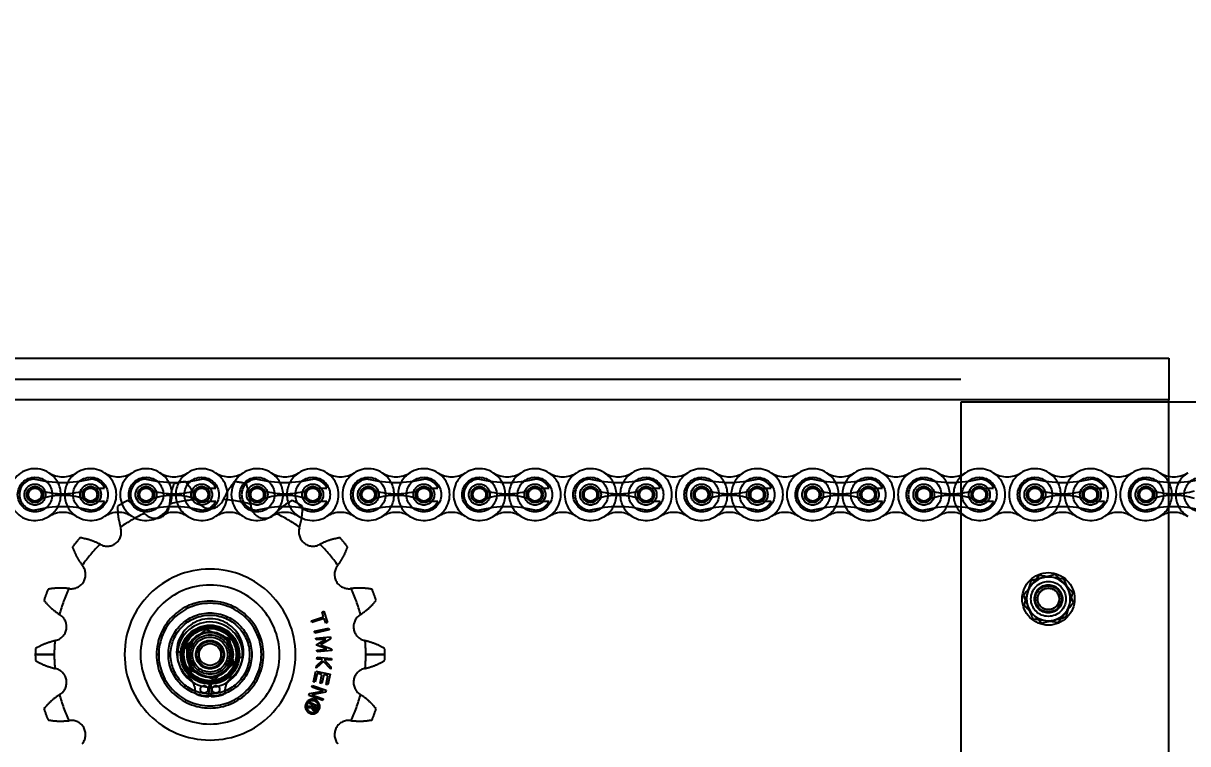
# Model space of a CAD drawing. Header units: metres. Extents: x 0 to 63075, y 0 to 44550.
# Drawn here: x 38016 to 38282.2, y 35178.2 to 35342.9 of the extents above; entities that cross this region are included whole.
import ezdxf

# ---------------------------------------------------------------- set-up
doc = ezdxf.new("R2010")
doc.units = ezdxf.units.M
doc.header["$LTSCALE"] = 75
doc.linetypes.add('HIDDEN2', pattern=[4.7625, 3.175, -1.5875])
for name, color, linetype in [('18_COTAS', 7, 'Continuous'), ('SDM', 7, 'Continuous'), ('SL4', 4, 'Continuous'), ('ST1', 7, 'HIDDEN2')]:
    doc.layers.add(name, color=color, linetype=linetype)
doc.styles.add('ROMANS', font='ROMANS.SHX')
doc.dimstyles.new('75___1-75', dxfattribs={"dimscale": 75, "dimtxt": 2.5, "dimasz": 2, "dimexe": 1.5, "dimexo": 1, "dimgap": 0.5, "dimtad": 1, "dimdec": 0, "dimzin": 12, "dimtxsty": 'ROMANS', "dimcen": 0, "dimclrd": 256, "dimclre": 256, "dimclrt": 3, "dimazin": 3, "dimtfac": 1, "dimtdec": 0, "dimtmove": 0, "dimatfit": 0, "dimfxl": 1, "dimlwd": -1, "dimlwe": -1, "dimarcsym": 0})

# ---------------------------------------------------------------- blocks, each defined once
blk = doc.blocks.new('*D31')
at = {"layer": 'Defpoints', "color": 0, "transparency": 16777216}
for p in [(37273.13, 35690.51), (37273.13, 35271.03), (41947.61, 35271.03)]:
    blk.add_point(p, dxfattribs=at)
at = {"layer": 'SDM', "transparency": 16777216}
for p, q in [((37273.13, 35346.03), (37273.13, 35803.01)), ((41947.61, 35346.03), (41947.61, 35803.01)), ((41797.61, 35690.51), (37423.13, 35690.51))]:
    blk.add_line(p, q, dxfattribs=at)
for points in [[(37423.13, 35715.51), (37423.13, 35665.51), (37273.13, 35690.51)], [(41797.61, 35715.51), (41797.61, 35665.51), (41947.61, 35690.51)]]:
    blk.add_solid(points, dxfattribs=at)
at = {"layer": 'SDM', "color": 3, "transparency": 16777216, "insert": (39610.37, 35821.76), "char_height": 187.5, "attachment_point": 5, "style": 'ROMANS'}
blk.add_mtext('4674', dxfattribs=at)
blk = doc.blocks.new('*D32')
at = {"layer": '18_COTAS', "transparency": 16777216}
for p, q in [((37273.13, 35346.03), (37273.13, 36814.27)), ((39025.01, 36776.77), (39025.01, 36814.27)), ((37423.13, 36701.77), (38875.01, 36701.77))]:
    blk.add_line(p, q, dxfattribs=at)
for points in [[(37423.13, 36726.77), (37423.13, 36676.77), (37273.13, 36701.77)], [(38875.01, 36726.77), (38875.01, 36676.77), (39025.01, 36701.77)]]:
    blk.add_solid(points, dxfattribs=at)
at = {"layer": 'Defpoints', "color": 0, "transparency": 16777216}
for p in [(39025.01, 36701.77), (39025.01, 36701.77), (37273.13, 35271.03)]:
    blk.add_point(p, dxfattribs=at)
at = {"layer": '18_COTAS', "color": 3, "transparency": 16777216, "insert": (38149.07, 36833.02), "char_height": 187.5, "attachment_point": 5, "style": 'ROMANS'}
blk.add_mtext('1752', dxfattribs=at)
blk = doc.blocks.new('A$C6e6623c1')
at = {"layer": 'SL4'}
for p, q in [((285.02, 1725.35), (1004.76, 1725.35)), ((1004.76, 1725.35), (1004.76, 1715.82)), ((1004.76, 1715.82), (296.87, 1715.82)), ((957.26, 1715.35), (957.26, 1486.11)), ((1057.26, 1715.35), (957.26, 1715.35)), ((1004.76, 1715.35), (1004.76, 1715.82)), ((975.12, 1675.71), (973.33, 1673.44)), ((980.83, 1674.89), (977.98, 1675.3)), ((979.41, 1664.99), (981.19, 1667.26)), ((973.69, 1665.81), (976.55, 1665.4)), ((780.21, 1659.68), (782.45, 1661.5)), ((784.69, 1663.32), (787.38, 1662.29)), ((791, 1655.56), (788.76, 1653.74)), ((786.52, 1651.92), (783.82, 1652.95))]:
    blk.add_line(p, q, dxfattribs=at)
for radius in [6, 3, 2.5]:
    blk.add_circle((785.6, 1657.62), radius, dxfattribs=at)
for centre, start, end in [((977.26, 1670.35), 81.7868, 141.7868), ((977.26, 1670.35), 21.7868, 81.7868), ((977.26, 1670.35), 141.7868, 201.7868), ((977.26, 1670.35), 321.7868, 21.7868), ((977.26, 1670.35), 201.7868, 261.7868), ((977.26, 1670.35), 261.7868, 321.7868), ((785.6, 1657.62), 129.1229, 189.1229), ((785.6, 1657.62), 69.1229, 129.1229), ((785.6, 1657.62), 9.1229, 69.1229), ((785.6, 1657.62), 189.1229, 249.1229), ((785.6, 1657.62), 309.1229, 9.1229), ((785.6, 1657.62), 249.1229, 309.1229)]:
    blk.add_arc(centre, 5, start, end, dxfattribs=at)
for points, knots in [([(977.98, 1675.3), (977.91, 1675.31), (976.94, 1675.45), (976, 1675.58), (975.12, 1675.71)], [0, 0, 0, 0, 0.070201, 1, 1, 1, 1]), ([(981.91, 1672.21), (981.82, 1672.42), (981.46, 1673.32), (981.11, 1674.21), (980.83, 1674.89)], [0, 0, 0, 0, 0.231849, 1, 1, 1, 1]), ([(973.33, 1673.44), (973.29, 1673.39), (972.69, 1672.62), (972.1, 1671.87), (971.55, 1671.17)], [0, 0, 0, 0, 0.070201, 1, 1, 1, 1]), ([(982.98, 1669.53), (982.9, 1669.71), (982.55, 1670.58), (982.19, 1671.49), (981.91, 1672.21)], [0, 0, 0, 0, 0.211001, 1, 1, 1, 1]), ([(971.55, 1671.17), (971.82, 1670.5), (972.17, 1669.61), (972.54, 1668.7), (972.62, 1668.49)], [0, 0, 0, 0, 0.7681507, 1, 1, 1, 1]), ([(981.19, 1667.26), (981.23, 1667.31), (981.84, 1668.08), (982.43, 1668.83), (982.98, 1669.53)], [0, 0, 0, 0, 0.070201, 1, 1, 1, 1]), ([(972.62, 1668.49), (972.91, 1667.78), (973.27, 1666.87), (973.62, 1666), (973.69, 1665.81)], [0, 0, 0, 0, 0.788999, 1, 1, 1, 1]), ([(976.55, 1665.4), (976.62, 1665.39), (977.58, 1665.25), (978.53, 1665.12), (979.41, 1664.99)], [0, 0, 0, 0, 0.0702006, 1, 1, 1, 1]), ([(782.45, 1661.5), (782.5, 1661.54), (783.26, 1662.16), (784, 1662.76), (784.69, 1663.32)], [0, 0, 0, 0, 0.0702006, 1, 1, 1, 1]), ([(787.38, 1662.29), (787.45, 1662.27), (788.36, 1661.92), (789.25, 1661.58), (790.08, 1661.26)], [0, 0, 0, 0, 0.070201, 1, 1, 1, 1]), ([(790.54, 1658.41), (790.5, 1658.67), (790.34, 1659.64), (790.19, 1660.58), (790.08, 1661.26)], [0, 0, 0, 0, 0.2686336, 1, 1, 1, 1]), ([(780.67, 1656.83), (780.62, 1657.09), (780.47, 1658.05), (780.32, 1658.99), (780.21, 1659.68)], [0, 0, 0, 0, 0.268634, 1, 1, 1, 1]), ([(781.12, 1653.98), (781.09, 1654.22), (780.94, 1655.15), (780.78, 1656.11), (780.67, 1656.83)], [0, 0, 0, 0, 0.2575513, 1, 1, 1, 1]), ([(791, 1655.56), (790.96, 1655.8), (790.81, 1656.73), (790.65, 1657.7), (790.54, 1658.41)], [0, 0, 0, 0, 0.2575513, 1, 1, 1, 1]), ([(783.82, 1652.95), (783.76, 1652.97), (782.85, 1653.32), (781.95, 1653.66), (781.12, 1653.98)], [0, 0, 0, 0, 0.0702006, 1, 1, 1, 1]), ([(788.76, 1653.74), (788.7, 1653.7), (787.95, 1653.08), (787.21, 1652.48), (786.52, 1651.92)], [0, 0, 0, 0, 0.070201, 1, 1, 1, 1])]:
    blk.add_open_spline(points, degree=3, knots=knots, dxfattribs=at)
at = {"layer": 'ST1'}
for p, q in [((4.76, 1720.59), (1004.76, 1720.59)), ((1004.76, 1715.82), (4.76, 1715.82)), ((1004.76, 1490.88), (1004.76, 1715.35)), ((759.38, 1695.67), (761.51, 1695.67)), ((784.78, 1695.67), (786.91, 1695.67)), ((810.18, 1695.67), (812.31, 1695.67)), ((835.58, 1695.67), (837.71, 1695.67)), ((860.98, 1695.67), (863.11, 1695.67)), ((886.38, 1695.67), (888.51, 1695.67)), ((911.78, 1695.67), (913.91, 1695.67)), ((937.18, 1695.67), (939.31, 1695.67)), ((962.58, 1695.67), (964.71, 1695.67)), ((987.98, 1695.67), (990.11, 1695.67)), ((759.38, 1692.71), (761.51, 1692.71)), ((768.37, 1691.85), (766.83, 1692.87)), ((770.61, 1689.92), (769.24, 1691.17)), ((784.78, 1692.71), (786.91, 1692.71)), ((810.18, 1692.71), (812.31, 1692.71)), ((835.58, 1692.71), (837.71, 1692.71)), ((860.98, 1692.71), (863.11, 1692.71)), ((886.38, 1692.71), (888.51, 1692.71)), ((911.78, 1692.71), (913.91, 1692.71)), ((937.18, 1692.71), (939.31, 1692.71)), ((962.58, 1692.71), (964.71, 1692.71)), ((987.98, 1692.71), (990.11, 1692.71)), ((973.23, 1674.48), (972.45, 1671.7)), ((978.82, 1675.91), (976.03, 1675.19)), ((811.2, 1667.39), (811.59, 1667.52)), ((811.56, 1666.28), (811.2, 1667.39)), ((811.59, 1667.52), (812.44, 1664.92)), ((981.3, 1666.22), (982.08, 1669)), ((808.77, 1665.37), (811.56, 1666.28)), ((808.89, 1664.99), (808.77, 1665.37)), ((811.69, 1665.9), (808.89, 1664.99)), ((812.05, 1664.79), (811.69, 1665.9)), ((812.44, 1664.92), (812.05, 1664.79)), ((975.7, 1664.79), (978.5, 1665.51)), ((809.45, 1662.94), (812.72, 1663.64)), ((809.53, 1662.54), (809.45, 1662.94)), ((812.8, 1663.24), (809.53, 1662.54)), ((809.8, 1661.36), (813.13, 1661.65)), ((809.83, 1660.96), (809.8, 1661.36)), ((812.09, 1661.16), (809.83, 1660.96)), ((809.93, 1659.82), (812.09, 1661.16)), ((813.16, 1661.25), (810.82, 1659.87)), ((812.72, 1663.64), (812.8, 1663.24)), ((813.13, 1661.65), (813.16, 1661.25)), ((809.94, 1659.77), (809.93, 1659.82)), ((812.3, 1658.84), (809.94, 1659.77)), ((810.04, 1658.64), (812.3, 1658.84)), ((810.07, 1658.24), (810.04, 1658.64)), ((813.41, 1658.54), (810.07, 1658.24)), ((810.82, 1659.87), (813.37, 1658.93)), ((813.37, 1658.93), (813.41, 1658.54)), ((750, 1657.62), (745.66, 1657.62)), ((745.66, 1657.62), (750, 1657.62)), ((745.66, 1657.62), (750, 1657.62)), ((750, 1657.62), (745.66, 1657.62)), ((773.39, 1657.62), (773.88, 1657.62)), ((773.88, 1657.62), (773.39, 1657.62)), ((773.88, 1657.62), (773.39, 1657.62)), ((773.39, 1657.62), (773.88, 1657.62)), ((779.15, 1658.18), (778.18, 1658.27)), ((778.18, 1658.27), (779.15, 1658.18)), ((778.18, 1658.27), (779.15, 1658.18)), ((779.15, 1658.18), (778.18, 1658.27)), ((793.03, 1656.97), (792.05, 1657.06)), ((792.05, 1657.06), (793.03, 1656.97)), ((792.05, 1657.06), (793.03, 1656.97)), ((793.03, 1656.97), (792.05, 1657.06)), ((797.33, 1657.62), (797.82, 1657.62)), ((797.82, 1657.62), (797.33, 1657.62)), ((797.82, 1657.62), (797.33, 1657.62)), ((797.33, 1657.62), (797.82, 1657.62)), ((811.54, 1656.07), (809.87, 1654.55)), ((809.91, 1655.05), (811.31, 1656.32)), ((810.03, 1656.6), (810.06, 1657)), ((811.12, 1656.52), (810.03, 1656.6)), ((810.06, 1657), (813.39, 1656.75)), ((811.31, 1656.32), (811.12, 1656.52)), ((813.21, 1654.3), (811.54, 1656.07)), ((811.66, 1656.48), (813.24, 1654.8)), ((813.36, 1656.35), (811.66, 1656.48)), ((813.39, 1656.75), (813.36, 1656.35)), ((825.54, 1657.62), (821.21, 1657.62)), ((821.21, 1657.62), (825.54, 1657.62)), ((821.21, 1657.62), (825.54, 1657.62)), ((825.54, 1657.62), (821.21, 1657.62)), ((809.26, 1651.4), (809.76, 1653.8)), ((810.08, 1653.33), (809.66, 1651.31)), ((809.76, 1653.8), (813.04, 1653.12)), ((809.87, 1654.55), (809.91, 1655.05)), ((811.18, 1653.09), (810.08, 1653.33)), ((810.76, 1651.08), (811.18, 1653.09)), ((813.04, 1653.12), (812.53, 1650.71)), ((813.24, 1654.8), (813.21, 1654.3)), ((785.35, 1648.02), (785.44, 1651.42)), ((785.76, 1651.42), (785.85, 1648.02)), ((808.89, 1650.2), (809.03, 1650.58)), ((809.03, 1650.58), (812.18, 1649.45)), ((809.66, 1651.31), (809.26, 1651.4)), ((811.16, 1651), (810.76, 1651.08)), ((811.58, 1653.01), (811.16, 1651)), ((812.55, 1652.81), (811.58, 1653.01)), ((812.13, 1650.79), (812.55, 1652.81)), ((812.53, 1650.71), (812.13, 1650.79)), ((782.01, 1650.42), (782.18, 1649.09)), ((789.02, 1649.09), (789.2, 1650.42)), ((808.2, 1648.26), (808.36, 1648.69)), ((811.36, 1647.14), (808.2, 1648.26)), ((808.36, 1648.69), (811.44, 1649.29)), ((812.02, 1649.01), (808.88, 1648.45)), ((808.88, 1648.45), (811.49, 1647.52)), ((811.44, 1649.29), (808.89, 1650.2)), ((812.18, 1649.45), (812.02, 1649.01)), ((807.8, 1645.45), (807.97, 1645.81)), ((808.83, 1645.47), (807.8, 1645.45)), ((807.97, 1645.81), (808.95, 1645.83)), ((808.31, 1646.43), (808.45, 1646.73)), ((809.07, 1646.07), (808.31, 1646.43)), ((808.45, 1646.73), (810.22, 1645.89)), ((808.95, 1645.83), (809.07, 1646.07)), ((809.28, 1645.23), (809.14, 1644.94)), ((809.15, 1644.94), (809.29, 1645.22)), ((809.35, 1645.95), (809.17, 1645.55)), ((809.8, 1645.74), (809.35, 1645.95)), ((809.61, 1645.35), (809.8, 1645.74)), ((810.22, 1645.89), (809.9, 1645.24)), ((811.49, 1647.52), (811.36, 1647.14))]:
    blk.add_line(p, q, dxfattribs=at)
for centre, radius in [((745.58, 1694.19), 3.96), ((745.58, 1694.19), 2.4), ((745.58, 1694.19), 1.85), ((758.28, 1694.19), 3.96), ((758.28, 1694.19), 2.4), ((758.28, 1694.19), 1.84), ((770.98, 1694.19), 3.96), ((770.98, 1694.19), 2.4), ((770.98, 1694.19), 1.85), ((783.68, 1694.19), 3.96), ((783.68, 1694.19), 2.4), ((783.68, 1694.19), 1.84), ((796.38, 1694.19), 3.96), ((796.38, 1694.19), 2.4), ((796.38, 1694.19), 1.85), ((809.08, 1694.19), 3.96), ((809.08, 1694.19), 2.4), ((809.08, 1694.19), 1.84), ((821.78, 1694.19), 3.96), ((821.78, 1694.19), 2.4), ((821.78, 1694.19), 1.85), ((834.48, 1694.19), 3.96), ((834.48, 1694.19), 2.4), ((834.48, 1694.19), 1.84), ((847.18, 1694.19), 3.96), ((847.18, 1694.19), 2.4), ((847.18, 1694.19), 1.85), ((859.88, 1694.19), 3.96), ((859.88, 1694.19), 2.4), ((859.88, 1694.19), 1.84), ((872.58, 1694.19), 3.96), ((872.58, 1694.19), 2.4), ((872.58, 1694.19), 1.85), ((885.28, 1694.19), 3.96), ((885.28, 1694.19), 2.4), ((885.28, 1694.19), 1.84), ((897.98, 1694.19), 3.96), ((897.98, 1694.19), 2.4), ((897.98, 1694.19), 1.85), ((910.68, 1694.19), 3.96), ((910.68, 1694.19), 2.4), ((910.68, 1694.19), 1.84), ((923.38, 1694.19), 3.96), ((923.38, 1694.19), 2.4), ((923.38, 1694.19), 1.84), ((936.08, 1694.19), 3.96), ((936.08, 1694.19), 2.4), ((936.08, 1694.19), 1.84), ((948.78, 1694.19), 3.96), ((948.78, 1694.19), 2.4), ((948.78, 1694.19), 1.84), ((961.48, 1694.19), 3.96), ((961.48, 1694.19), 2.4), ((961.48, 1694.19), 1.85), ((974.18, 1694.19), 3.96), ((974.18, 1694.19), 2.4), ((974.18, 1694.19), 1.84), ((986.88, 1694.19), 3.96), ((986.88, 1694.19), 2.4), ((986.88, 1694.19), 1.85), ((999.58, 1694.19), 3.96), ((999.58, 1694.19), 2.4), ((999.58, 1694.19), 1.84), ((1012.28, 1694.19), 3.96), ((745.58, 1694.19), 1.48), ((758.28, 1694.19), 1.48), ((770.98, 1694.19), 1.48), ((783.68, 1694.19), 1.48), ((796.38, 1694.19), 1.48), ((809.08, 1694.19), 1.48), ((821.78, 1694.19), 1.48), ((834.48, 1694.19), 1.48), ((847.18, 1694.19), 1.48), ((859.88, 1694.19), 1.48), ((872.58, 1694.19), 1.48), ((885.28, 1694.19), 1.48), ((897.98, 1694.19), 1.48), ((910.68, 1694.19), 1.48), ((923.38, 1694.19), 1.48), ((936.08, 1694.19), 1.48), ((948.78, 1694.19), 1.48), ((961.48, 1694.19), 1.48), ((974.18, 1694.19), 1.48), ((986.88, 1694.19), 1.48), ((999.58, 1694.19), 1.48), ((977.26, 1670.35), 6), ((977.26, 1670.35), 4), ((977.26, 1670.35), 3.2), ((977.26, 1670.35), 3), ((977.26, 1670.35), 2.5), ((977.26, 1670.35), 2.45), ((785.6, 1657.62), 9.53), ((785.6, 1657.62), 9.02), ((785.6, 1657.62), 6.73), ((785.6, 1657.62), 6.73), ((785.6, 1657.62), 6.48), ((785.6, 1657.62), 6.2), ((785.6, 1657.62), 5.98), ((785.6, 1657.62), 5.25), ((785.6, 1657.62), 5.25), ((785.6, 1657.62), 4.5), ((785.6, 1657.62), 4), ((785.6, 1657.62), 3.25), ((785.6, 1657.62), 3.25), ((785.6, 1657.62), 3.2), ((784.25, 1649.68), 0.85), ((786.95, 1649.68), 0.85)]:
    blk.add_circle(centre, radius, dxfattribs=at)
for centre, radius, start, end in [((745.58, 1694.19), 5.92, 57.5667, 302.4333), ((751.93, 1704.18), 5.92, 237.5667, 302.4333), ((745.58, 1694.19), 5.92, 302.4332, 57.5668), ((758.28, 1694.19), 5.92, 122.4332, 237.5668), ((758.28, 1694.19), 5.92, 237.5667, 122.4333), ((764.63, 1704.18), 5.92, 237.5667, 302.4333), ((770.98, 1694.19), 5.92, 57.5667, 302.4333), ((777.33, 1704.18), 5.92, 237.5667, 302.4333), ((770.98, 1694.19), 5.92, 302.4332, 57.5668), ((783.68, 1694.19), 5.92, 122.4332, 237.5668), ((783.68, 1694.19), 5.92, 237.5667, 122.4333), ((790.03, 1704.18), 5.92, 237.5667, 302.4333), ((796.38, 1694.19), 5.92, 57.5667, 302.4333), ((802.73, 1704.18), 5.92, 237.5667, 302.4333), ((796.38, 1694.19), 5.92, 302.4332, 57.5668), ((809.08, 1694.19), 5.92, 122.4332, 237.5668), ((809.08, 1694.19), 5.92, 237.5667, 122.4333), ((815.43, 1704.18), 5.92, 237.5667, 302.4333), ((821.78, 1694.19), 5.92, 57.5667, 302.4333), ((828.13, 1704.18), 5.92, 237.5667, 302.4333), ((821.78, 1694.19), 5.92, 302.4332, 57.5668), ((834.48, 1694.19), 5.92, 122.4332, 237.5668), ((834.48, 1694.19), 5.92, 237.5667, 122.4333), ((840.83, 1704.18), 5.92, 237.5667, 302.4333), ((847.18, 1694.19), 5.92, 57.5667, 302.4333), ((853.53, 1704.18), 5.92, 237.5667, 302.4333), ((847.18, 1694.19), 5.92, 302.4332, 57.5668), ((859.88, 1694.19), 5.92, 122.4332, 237.5668), ((859.88, 1694.19), 5.92, 237.5667, 122.4333), ((866.23, 1704.18), 5.92, 237.5667, 302.4333), ((872.58, 1694.19), 5.92, 57.5667, 302.4333), ((878.93, 1704.18), 5.92, 237.5667, 302.4333), ((872.58, 1694.19), 5.92, 302.4332, 57.5668), ((885.28, 1694.19), 5.92, 122.4332, 237.5668), ((885.28, 1694.19), 5.92, 237.5667, 122.4333), ((891.63, 1704.18), 5.92, 237.5667, 302.4333), ((897.98, 1694.19), 5.92, 57.5667, 302.4333), ((904.33, 1704.18), 5.92, 237.5667, 302.4333), ((897.98, 1694.19), 5.92, 302.4332, 57.5668), ((910.68, 1694.19), 5.92, 122.4332, 237.5668), ((910.68, 1694.19), 5.92, 237.5667, 122.4333), ((917.03, 1704.18), 5.92, 237.5667, 302.4333), ((923.38, 1694.19), 5.92, 57.5667, 302.4333), ((929.73, 1704.18), 5.92, 237.5667, 302.4333), ((923.38, 1694.19), 5.92, 302.4332, 57.5668), ((936.08, 1694.19), 5.92, 122.4332, 237.5668), ((936.08, 1694.19), 5.92, 237.5667, 122.4333), ((942.43, 1704.18), 5.92, 237.5667, 302.4333), ((948.78, 1694.19), 5.92, 57.5667, 302.4333), ((955.13, 1704.18), 5.92, 237.5667, 302.4333), ((948.78, 1694.19), 5.92, 302.4332, 57.5668), ((961.48, 1694.19), 5.92, 122.4332, 237.5668), ((961.48, 1694.19), 5.92, 237.5667, 122.4333), ((967.83, 1704.18), 5.92, 237.5667, 302.4333), ((974.18, 1694.19), 5.92, 57.5667, 302.4333), ((980.53, 1704.18), 5.92, 237.5667, 302.4333), ((974.18, 1694.19), 5.92, 302.4332, 57.5668), ((986.88, 1694.19), 5.92, 122.4332, 237.5668), ((986.88, 1694.19), 5.92, 237.5667, 122.4333), ((993.23, 1704.18), 5.92, 237.5667, 302.4333), ((999.58, 1694.19), 5.92, 57.5667, 302.4333), ((1005.93, 1704.18), 5.92, 237.5667, 302.4333), ((999.58, 1694.19), 5.92, 302.4332, 57.5668), ((1012.28, 1694.19), 5.92, 122.4332, 237.5668), ((745.58, 1694.19), 3.55, 90, 270), ((751.93, 1723.29), 26.32, 256.0401, 283.9599), ((758.28, 1694.19), 3.55, 24.5534, 90), ((770.98, 1694.19), 3.55, 90, 270), ((777.33, 1723.29), 26.32, 256.0401, 283.9599), ((785.6, 1657.62), 39.94, 98.032, 101.968), ((783.68, 1694.19), 3.55, 24.5534, 90), ((785.6, 1657.62), 39.94, 78.032, 81.968), ((796.38, 1694.19), 3.55, 90, 270), ((802.73, 1723.29), 26.32, 256.0401, 283.9599), ((809.08, 1694.19), 3.55, 24.5534, 90), ((821.78, 1694.19), 3.55, 90, 270), ((828.13, 1723.29), 26.32, 256.0401, 283.9599), ((834.48, 1694.19), 3.55, 24.5534, 90), ((847.18, 1694.19), 3.55, 90, 270), ((853.53, 1723.29), 26.32, 256.0401, 283.9599), ((859.88, 1694.19), 3.55, 24.5534, 90), ((872.58, 1694.19), 3.55, 90, 270), ((878.93, 1723.29), 26.32, 256.0401, 283.9599), ((885.28, 1694.19), 3.55, 24.5534, 90), ((897.98, 1694.19), 3.55, 90, 270), ((904.33, 1723.29), 26.32, 256.0401, 283.9599), ((910.68, 1694.19), 3.55, 24.5534, 90), ((923.38, 1694.19), 3.55, 90, 270), ((929.73, 1723.29), 26.32, 256.0401, 283.9599), ((936.08, 1694.19), 3.55, 24.5534, 90), ((948.78, 1694.19), 3.55, 90, 270), ((955.13, 1723.29), 26.32, 256.0401, 283.9599), ((961.48, 1694.19), 3.55, 24.5534, 90), ((974.18, 1694.19), 3.55, 90, 270), ((980.53, 1723.29), 26.32, 256.0401, 283.9599), ((986.88, 1694.19), 3.55, 24.5534, 90), ((999.58, 1694.19), 3.55, 90, 270), ((1005.93, 1723.29), 26.32, 256.0401, 283.9599), ((751.93, 1710.54), 16.17, 252.993, 287.007), ((751.93, 1677.84), 16.17, 72.993, 107.007), ((777.33, 1710.54), 16.17, 252.993, 287.007), ((777.33, 1677.84), 16.17, 72.993, 107.007), ((785.6, 1657.62), 35.61, 94.9007, 105.0993), ((785.6, 1657.62), 35.61, 94.9007, 105.0993), ((785.6, 1657.62), 35.61, 94.9007, 105.0993), ((785.6, 1657.62), 35.61, 94.9007, 105.0993), ((768.39, 1687.09), 15.39, 22.5, 22.9823), ((802.81, 1687.09), 15.39, 157.0177, 157.5), ((785.6, 1657.62), 35.61, 74.9007, 85.0993), ((785.6, 1657.62), 35.61, 74.9007, 85.0993), ((785.6, 1657.62), 35.61, 74.9007, 85.0993), ((785.6, 1657.62), 35.61, 74.9007, 85.0993), ((802.73, 1710.54), 16.17, 252.993, 287.007), ((802.73, 1677.84), 16.17, 72.993, 107.007), ((828.13, 1710.54), 16.17, 252.993, 287.007), ((828.13, 1677.84), 16.17, 72.993, 107.007), ((853.53, 1710.54), 16.17, 252.993, 287.007), ((853.53, 1677.84), 16.17, 72.993, 107.007), ((878.93, 1710.54), 16.17, 252.993, 287.007), ((878.93, 1677.84), 16.17, 72.993, 107.007), ((904.33, 1710.54), 16.17, 252.993, 287.007), ((904.33, 1677.84), 16.17, 72.993, 107.007), ((929.73, 1710.54), 16.17, 252.993, 287.007), ((929.73, 1677.84), 16.17, 72.993, 107.007), ((955.13, 1710.54), 16.17, 252.993, 287.007), ((955.13, 1677.84), 16.17, 72.993, 107.007), ((980.53, 1710.54), 16.17, 252.993, 287.007), ((980.53, 1677.84), 16.17, 72.993, 107.007), ((1005.93, 1710.54), 16.17, 252.993, 287.007), ((1005.93, 1677.84), 16.17, 72.993, 107.007), ((751.93, 1665.09), 26.32, 76.0401, 103.9599), ((758.28, 1694.19), 3.55, 270, 335.4466), ((785.6, 1657.62), 39.94, 118.032, 121.968), ((773.09, 1692.01), 3.24, 222.5, 357.5), ((777.33, 1665.09), 26.32, 76.0401, 103.9599), ((791.7, 1691.2), 15.39, 177.0177, 177.5), ((785.6, 1694.22), 3.24, 202.5, 337.5), ((783.68, 1694.19), 3.55, 270, 335.4466), ((779.51, 1691.2), 15.39, 2.5, 2.9823), ((798.12, 1692.01), 3.24, 182.5, 317.5), ((802.73, 1665.09), 26.32, 76.0401, 103.9599), ((785.6, 1657.62), 39.94, 58.032, 61.968), ((809.08, 1694.19), 3.55, 270, 335.4466), ((828.13, 1665.09), 26.32, 76.0401, 103.9599), ((834.48, 1694.19), 3.55, 270, 335.4466), ((853.53, 1665.09), 26.32, 76.0401, 103.9599), ((859.88, 1694.19), 3.55, 270, 335.4466), ((878.93, 1665.09), 26.32, 76.0401, 103.9599), ((885.28, 1694.19), 3.55, 270, 335.4466), ((904.33, 1665.09), 26.32, 76.0401, 103.9599), ((910.68, 1694.19), 3.55, 270, 335.4466), ((929.73, 1665.09), 26.32, 76.0401, 103.9599), ((936.08, 1694.19), 3.55, 270, 335.4466), ((955.13, 1665.09), 26.32, 76.0401, 103.9599), ((961.48, 1694.19), 3.55, 270, 335.4466), ((980.53, 1665.09), 26.32, 76.0401, 103.9599), ((986.88, 1694.19), 3.55, 270, 335.4466), ((1005.93, 1665.09), 26.32, 76.0401, 103.9599), ((751.93, 1684.2), 5.92, 57.5667, 122.4333), ((764.63, 1684.2), 5.92, 57.5667, 122.4333), ((785.6, 1657.62), 35.61, 114.9007, 125.0993), ((785.6, 1657.62), 35.61, 114.9007, 125.0993), ((785.6, 1657.62), 35.61, 114.9007, 125.0993), ((785.6, 1657.62), 35.61, 114.9007, 125.0993), ((759.35, 1679.42), 15.39, 42.5, 42.9823), ((777.33, 1684.2), 5.92, 57.5667, 122.4333), ((790.03, 1684.2), 5.92, 57.5667, 122.4333), ((802.73, 1684.2), 5.92, 57.5667, 122.4333), ((811.85, 1679.42), 15.39, 137.0177, 137.5), ((785.6, 1657.62), 35.61, 54.9007, 65.0993), ((785.6, 1657.62), 35.61, 54.9007, 65.0993), ((785.6, 1657.62), 35.61, 54.9007, 65.0993), ((785.6, 1657.62), 35.61, 54.9007, 65.0993), ((815.43, 1684.2), 5.92, 57.5667, 122.4333), ((828.13, 1684.2), 5.92, 57.5667, 122.4333), ((840.83, 1684.2), 5.92, 57.5667, 122.4333), ((853.53, 1684.2), 5.92, 57.5667, 122.4333), ((866.23, 1684.2), 5.92, 57.5667, 122.4333), ((878.93, 1684.2), 5.92, 57.5667, 122.4333), ((891.63, 1684.2), 5.92, 57.5667, 122.4333), ((904.33, 1684.2), 5.92, 57.5667, 122.4333), ((917.03, 1684.2), 5.92, 57.5667, 122.4333), ((929.73, 1684.2), 5.92, 57.5667, 122.4333), ((942.43, 1684.2), 5.92, 57.5667, 122.4333), ((955.13, 1684.2), 5.92, 57.5667, 122.4333), ((967.83, 1684.2), 5.92, 57.5667, 122.4333), ((980.53, 1684.2), 5.92, 57.5667, 122.4333), ((993.23, 1684.2), 5.92, 57.5667, 122.4333), ((1005.93, 1684.2), 5.92, 57.5667, 122.4333), ((762.08, 1685.65), 3.24, 242.5, 17.5), ((779.84, 1691.26), 15.39, 197.0177, 197.5), ((809.13, 1685.65), 3.24, 162.5, 297.5), ((791.36, 1691.26), 15.39, 342.5, 342.9823), ((785.6, 1657.62), 39.94, 138.032, 141.968), ((785.6, 1657.62), 35.61, 134.9007, 145.0993), ((785.6, 1657.62), 35.61, 134.9007, 145.0993), ((785.6, 1657.62), 35.61, 134.9007, 145.0993), ((785.6, 1657.62), 35.61, 134.9007, 145.0993), ((753.48, 1669.13), 15.39, 62.5, 62.9823), ((817.73, 1669.13), 15.39, 117.0177, 117.5), ((785.6, 1657.62), 35.61, 34.9007, 45.0993), ((785.6, 1657.62), 35.61, 34.9007, 45.0993), ((785.6, 1657.62), 35.61, 34.9007, 45.0993), ((785.6, 1657.62), 35.61, 34.9007, 45.0993), ((785.6, 1657.62), 39.94, 38.032, 41.968), ((753.91, 1675.92), 3.24, 262.5, 37.5), ((768.69, 1687.26), 15.39, 217.0177, 217.5), ((785.6, 1657.62), 19.54, 0, 180), ((817.3, 1675.92), 3.24, 142.5, 277.5), ((802.52, 1687.26), 15.39, 322.5, 322.9823), ((785.6, 1657.62), 39.94, 158.032, 161.968), ((785.6, 1657.62), 35.61, 154.9007, 165.0993), ((785.6, 1657.62), 35.61, 154.9007, 165.0993), ((785.6, 1657.62), 35.61, 154.9007, 165.0993), ((785.6, 1657.62), 35.61, 154.9007, 165.0993), ((751.48, 1657.45), 15.39, 82.5, 82.9823), ((785.6, 1657.62), 15.88, 0, 180), ((819.73, 1657.45), 15.39, 97.0177, 97.5), ((785.6, 1657.62), 35.61, 14.9007, 25.0993), ((785.6, 1657.62), 35.61, 14.9007, 25.0993), ((785.6, 1657.62), 35.61, 14.9007, 25.0993), ((785.6, 1657.62), 35.61, 14.9007, 25.0993), ((785.6, 1657.62), 39.94, 18.032, 21.968), ((785.6, 1657.62), 12.22, 0, 180), ((785.6, 1657.62), 11.73, 0, 180), ((785.6, 1657.62), 11.73, 0, 180), ((785.6, 1657.62), 11.73, 0, 180), ((785.6, 1657.62), 11.73, 0, 180), ((749.56, 1663.98), 3.24, 282.5, 57.5), ((759.57, 1679.69), 15.39, 237.0177, 237.5), ((821.64, 1663.98), 3.24, 122.5, 257.5), ((811.63, 1679.69), 15.39, 302.5, 302.9823), ((785.6, 1658.18), 7.64, 306.5065, 233.4935), ((785.6, 1657.62), 7.45, 355, 175), ((785.6, 1657.62), 7.45, 355, 175), ((785.6, 1657.62), 7.45, 355, 175), ((785.6, 1657.62), 7.45, 355, 175), ((785.6, 1657.62), 6.2, 271.4922, 268.5078), ((785.6, 1657.62), 39.94, 178.032, 180), ((785.6, 1657.62), 35.61, 174.9007, 180), ((785.6, 1657.62), 35.61, 174.9007, 180), ((785.6, 1657.62), 35.61, 174.9007, 180), ((785.6, 1657.62), 35.61, 174.9007, 180), ((753.59, 1645.79), 15.39, 102.5, 102.9823), ((817.61, 1645.79), 15.39, 77.0177, 77.5), ((785.6, 1657.62), 35.61, 0, 5.0993), ((785.6, 1657.62), 35.61, 0, 5.0993), ((785.6, 1657.62), 35.61, 0, 5.0993), ((785.6, 1657.62), 35.61, 0, 5.0993), ((785.6, 1657.62), 39.94, 0, 1.968), ((785.6, 1657.62), 39.94, 180, 181.968), ((785.6, 1657.62), 35.61, 180, 185.0993), ((785.6, 1657.62), 35.61, 180, 185.0993), ((785.6, 1657.62), 35.61, 180, 185.0993), ((785.6, 1657.62), 35.61, 180, 185.0993), ((785.6, 1657.62), 19.54, 180, 0), ((785.6, 1657.62), 15.88, 180, 0), ((785.6, 1657.62), 12.22, 180, 0), ((785.6, 1657.62), 11.73, 180, 0), ((785.6, 1657.62), 11.73, 180, 0), ((785.6, 1657.62), 11.73, 180, 0), ((785.6, 1657.62), 11.73, 180, 0), ((785.6, 1657.62), 7.45, 175, 355), ((785.6, 1657.62), 7.45, 175, 355), ((785.6, 1657.62), 7.45, 175, 355), ((785.6, 1657.62), 7.45, 175, 355), ((785.6, 1657.62), 35.61, 354.9007, 0), ((785.6, 1657.62), 35.61, 354.9007, 0), ((785.6, 1657.62), 35.61, 354.9007, 0), ((785.6, 1657.62), 35.61, 354.9007, 0), ((785.6, 1657.62), 39.94, 358.032, 0), ((753.59, 1669.45), 15.39, 257.0177, 257.5), ((749.56, 1651.26), 3.24, 302.5, 77.5), ((821.64, 1651.26), 3.24, 102.5, 237.5), ((817.61, 1669.45), 15.39, 282.5, 282.9823), ((779.63, 1650.11), 2.4, 7.5, 53.4935), ((791.58, 1650.11), 2.4, 126.5065, 172.5), ((759.57, 1635.55), 15.39, 122.5, 122.9823), ((785.6, 1657.62), 35.61, 194.9007, 205.0993), ((785.6, 1657.62), 35.61, 194.9007, 205.0993), ((785.6, 1657.62), 35.61, 194.9007, 205.0993), ((785.6, 1657.62), 35.61, 194.9007, 205.0993), ((782.93, 1649.18), 0.75, 187.5, 252.3902), ((785.6, 1657.62), 9.6, 252.3902, 268.5078), ((785.6, 1657.62), 9.6, 271.4922, 287.6098), ((788.28, 1649.18), 0.75, 287.6098, 352.5), ((785.6, 1657.62), 35.61, 334.9007, 345.0993), ((785.6, 1657.62), 35.61, 334.9007, 345.0993), ((785.6, 1657.62), 35.61, 334.9007, 345.0993), ((785.6, 1657.62), 35.61, 334.9007, 345.0993), ((811.63, 1635.55), 15.39, 57.0177, 57.5), ((785.6, 1657.62), 39.94, 198.032, 201.968), ((809.04, 1645.74), 1.67, 90, 270), ((809.04, 1645.74), 1.34, 90, 270), ((809.39, 1645.44), 0.558, 177.3805, 244.2298), ((809.04, 1645.74), 1.67, 270, 90), ((809.04, 1645.74), 1.34, 270, 90), ((809.39, 1645.44), 0.245, 154.6955, 243.6423), ((809.39, 1645.44), 0.558, 245.1257, 338.0745), ((809.39, 1645.44), 0.245, 245.6968, 336.0266), ((785.6, 1657.62), 39.94, 338.032, 341.968), ((751.48, 1657.79), 15.39, 277.0177, 277.5), ((753.91, 1639.32), 3.24, 322.5, 97.5), ((817.3, 1639.32), 3.24, 82.5, 217.5), ((819.73, 1657.79), 15.39, 262.5, 262.9823), ((768.69, 1627.98), 15.39, 142.5, 142.9823), ((802.52, 1627.98), 15.39, 37.0177, 37.5)]:
    blk.add_arc(centre, radius, start, end, dxfattribs=at)
for points, knots in [([(777.32, 1696.69), (777.07, 1695.94), (776.56, 1694.44), (776.4, 1692.81), (776.33, 1692)], [0, 0, 0, 0, 0.500133, 1, 1, 1, 1]), ([(782.56, 1693.1), (782.21, 1693.84), (781.51, 1695.32), (780.52, 1696.55), (780.02, 1697.17)], [0, 0, 0, 0, 0.4994185, 1, 1, 1, 1]), ([(791.18, 1697.17), (790.69, 1696.55), (789.7, 1695.32), (789, 1693.84), (788.64, 1693.1)], [0, 0, 0, 0, 0.500261, 1, 1, 1, 1]), ([(794.88, 1692), (794.8, 1692.81), (794.65, 1694.44), (794.14, 1695.94), (793.88, 1696.69)], [0, 0, 0, 0, 0.499098, 1, 1, 1, 1]), ([(764.46, 1691.5), (764.47, 1690.71), (764.51, 1689.13), (764.92, 1687.54), (765.13, 1686.75)], [0, 0, 0, 0, 0.500372, 1, 1, 1, 1]), ([(804.37, 1692.87), (803.7, 1692.46), (802.34, 1691.64), (801.18, 1690.49), (800.59, 1689.92)], [0, 0, 0, 0, 0.500514, 1, 1, 1, 1]), ([(806.08, 1686.75), (806.28, 1687.54), (806.7, 1689.13), (806.73, 1690.71), (806.75, 1691.5)], [0, 0, 0, 0, 0.499427, 1, 1, 1, 1]), ([(760.47, 1682.84), (759.72, 1683.18), (758.23, 1683.87), (756.68, 1684.17), (755.91, 1684.33)], [0, 0, 0, 0, 0.499464, 1, 1, 1, 1]), ([(815.3, 1684.33), (814.52, 1684.17), (812.97, 1683.87), (811.48, 1683.18), (810.74, 1682.84)], [0, 0, 0, 0, 0.500529, 1, 1, 1, 1]), ([(754.14, 1682.23), (754.43, 1681.49), (755, 1680.01), (755.93, 1678.67), (756.4, 1677.99)], [0, 0, 0, 0, 0.500513, 1, 1, 1, 1]), ([(814.81, 1677.99), (815.27, 1678.67), (816.2, 1680.01), (816.78, 1681.49), (817.06, 1682.23)], [0, 0, 0, 0, 0.49948, 1, 1, 1, 1]), ([(976.03, 1675.19), (975.96, 1675.18), (975.02, 1674.94), (974.09, 1674.7), (973.23, 1674.48)], [0, 0, 0, 0, 0.070201, 1, 1, 1, 1]), ([(978.82, 1675.91), (978.99, 1675.73), (979.65, 1675.06), (980.33, 1674.36), (980.84, 1673.84)], [0, 0, 0, 0, 0.257551, 1, 1, 1, 1]), ([(753.36, 1672.72), (752.54, 1672.79), (750.91, 1672.92), (749.35, 1672.68), (748.56, 1672.56)], [0, 0, 0, 0, 0.499124, 1, 1, 1, 1]), ([(822.64, 1672.56), (821.86, 1672.68), (820.3, 1672.92), (818.66, 1672.79), (817.85, 1672.72)], [0, 0, 0, 0, 0.500152, 1, 1, 1, 1]), ([(980.84, 1673.84), (981.02, 1673.65), (981.71, 1672.96), (982.37, 1672.27), (982.86, 1671.78)], [0, 0, 0, 0, 0.268634, 1, 1, 1, 1]), ([(982.08, 1669), (982.09, 1669.06), (982.36, 1670), (982.62, 1670.92), (982.86, 1671.78)], [0, 0, 0, 0, 0.070201, 1, 1, 1, 1]), ([(747.62, 1669.98), (748.15, 1669.39), (749.19, 1668.2), (750.53, 1667.25), (751.19, 1666.78)], [0, 0, 0, 0, 0.500534, 1, 1, 1, 1]), ([(820.01, 1666.78), (820.68, 1667.25), (822.02, 1668.2), (823.06, 1669.39), (823.58, 1669.98)], [0, 0, 0, 0, 0.499459, 1, 1, 1, 1]), ([(972.45, 1671.7), (972.43, 1671.64), (972.17, 1670.7), (971.91, 1669.78), (971.67, 1668.92)], [0, 0, 0, 0, 0.070201, 1, 1, 1, 1]), ([(971.67, 1668.92), (971.84, 1668.75), (972.49, 1668.08), (973.18, 1667.38), (973.68, 1666.86)], [0, 0, 0, 0, 0.257551, 1, 1, 1, 1]), ([(973.68, 1666.86), (973.87, 1666.67), (974.55, 1665.97), (975.22, 1665.29), (975.7, 1664.79)], [0, 0, 0, 0, 0.268634, 1, 1, 1, 1]), ([(978.5, 1665.51), (978.56, 1665.52), (979.51, 1665.76), (980.43, 1666), (981.3, 1666.22)], [0, 0, 0, 0, 0.070201, 1, 1, 1, 1]), ([(750.14, 1660.78), (749.35, 1660.57), (747.77, 1660.13), (746.38, 1659.37), (745.69, 1658.99)], [0, 0, 0, 0, 0.499098, 1, 1, 1, 1]), ([(825.52, 1658.99), (824.83, 1659.37), (823.44, 1660.13), (821.86, 1660.57), (821.07, 1660.78)], [0, 0, 0, 0, 0.500133, 1, 1, 1, 1]), ([(745.69, 1656.25), (746.38, 1655.87), (747.77, 1655.11), (749.35, 1654.67), (750.14, 1654.46)], [0, 0, 0, 0, 0.500133, 1, 1, 1, 1]), ([(821.07, 1654.46), (821.86, 1654.67), (823.44, 1655.11), (824.82, 1655.87), (825.52, 1656.25)], [0, 0, 0, 0, 0.499098, 1, 1, 1, 1]), ([(751.19, 1648.46), (750.53, 1647.99), (749.19, 1647.04), (748.15, 1645.85), (747.62, 1645.26)], [0, 0, 0, 0, 0.499459, 1, 1, 1, 1]), ([(823.58, 1645.26), (823.06, 1645.85), (822.02, 1647.04), (820.68, 1647.99), (820.01, 1648.46)], [0, 0, 0, 0, 0.500533, 1, 1, 1, 1]), ([(748.56, 1642.68), (749.34, 1642.56), (750.91, 1642.32), (752.54, 1642.45), (753.36, 1642.52)], [0, 0, 0, 0, 0.500152, 1, 1, 1, 1]), ([(817.85, 1642.52), (818.66, 1642.45), (820.3, 1642.32), (821.86, 1642.56), (822.64, 1642.68)], [0, 0, 0, 0, 0.499124, 1, 1, 1, 1])]:
    blk.add_open_spline(points, degree=3, knots=knots, dxfattribs=at)

msp = doc.modelspace()

# ---------------------------------------------------------------- block references
at = {"layer": 'SDM'}
msp.add_blockref('A$C6e6623c1', (37273.13, 33540.92), dxfattribs=at)

# ---------------------------------------------------------------- dimensions: what is measured, and where the dimension line sits
at = {"layer": '18_COTAS'}
dim = msp.add_linear_dim(base=(39025.01, 36701.77), p1=(37273.13, 35271.03), p2=(39025.01, 36701.77), dimstyle='75___1-75', dxfattribs=at)
dim.commit()
dim.dimension.update_dxf_attribs({"geometry": '*D32', "text_midpoint": (38149.07, 36833.02)})
at = {"layer": 'SDM'}
dim = msp.add_linear_dim(base=(37273.13, 35690.51), p1=(41947.61, 35271.03), p2=(37273.13, 35271.03), dimstyle='75___1-75', override={"dimtmove": 1}, dxfattribs=at)
dim.commit()
dim.dimension.update_dxf_attribs({"geometry": '*D31', "text_midpoint": (39610.37, 35821.76)})

doc.saveas('drawing.dxf')
